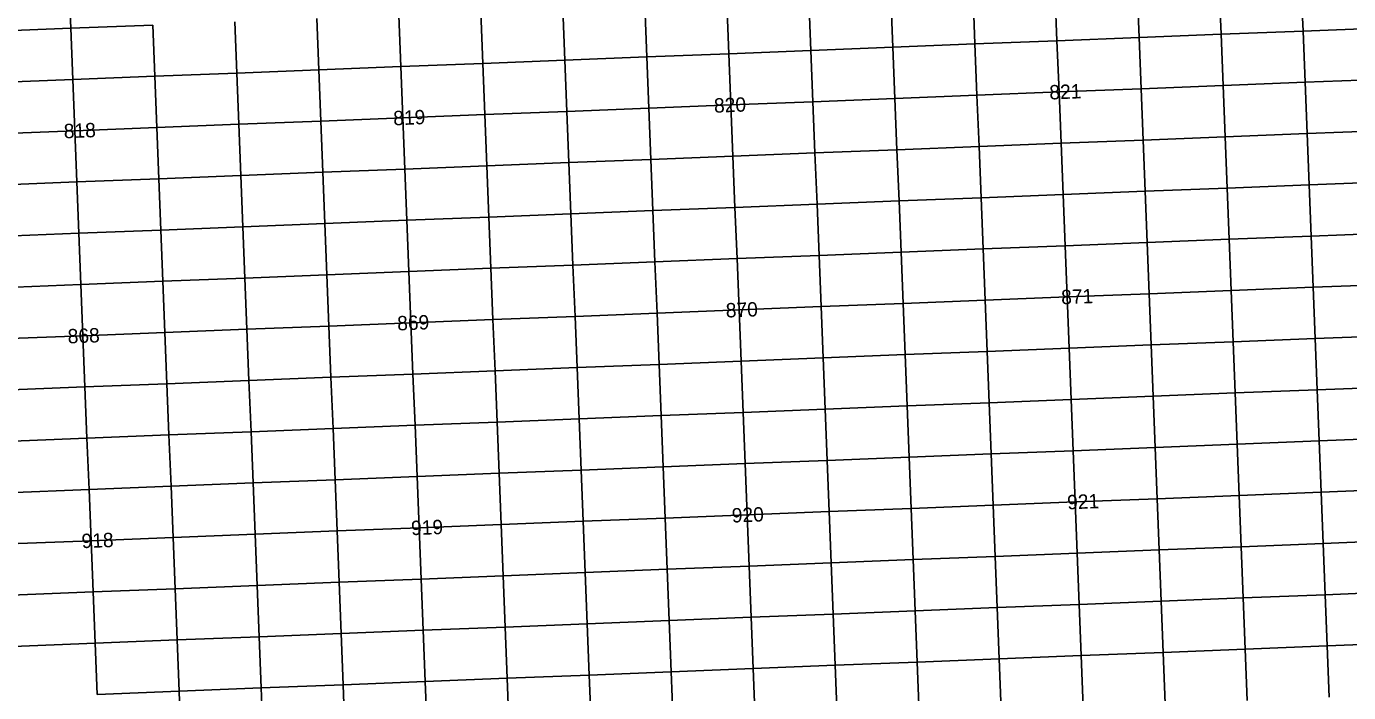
# Model space of a CAD drawing. Extents: x 4542758 to 4575999, y 5384660 to 5413937.
# Drawn here: x 4548255 to 4554697, y 5406662 to 5409909 of the extents above; entities that cross this region are included whole.
import ezdxf

# ---------------------------------------------------------------- set-up
doc = ezdxf.new("R2010")
doc.units = 0
for name, color, linetype in [('eW', 7, 'Continuous'), ('oczyszczalnie', 7, 'Continuous'), ('os - Grabie', 7, 'Continuous'), ('zbiorniki wody', 7, 'Continuous')]:
    doc.layers.add(name, color=color, linetype=linetype)

msp = doc.modelspace()

# ---------------------------------------------------------------- linework, layer by layer
at = {"layer": 'eW'}
for p, q in [((4554075.4, 5409871), (4554065.6, 5410120.7)), ((4552476.9, 5409808), (4552467.1, 5410057.8)), ((4550878.4, 5409745), (4550868.6, 5409994.8)), ((4548470.9, 5409900.3), (4548870.5, 5409916.1)), ((4549280, 5409682), (4549270.1, 5409931.8)), ((4548071.3, 5409884.6), (4548470.9, 5409900.3)), ((4554085.2, 5409621.2), (4554075.4, 5409871)), ((4552486.8, 5409558.2), (4552476.9, 5409808)), ((4550888.3, 5409495.3), (4550878.4, 5409745)), ((4549289.8, 5409432.3), (4549280, 5409682)), ((4554095.1, 5409371.5), (4554085.2, 5409621.2)), ((4552496.6, 5409308.5), (4552486.8, 5409558.2)), ((4550898.1, 5409245.5), (4550888.3, 5409495.3)), ((4549299.6, 5409182.5), (4549289.8, 5409432.3)), ((4554104.9, 5409121.7), (4554095.1, 5409371.5)), ((4552506.5, 5409058.7), (4552496.6, 5409308.5)), ((4550908, 5408995.7), (4550898.1, 5409245.5)), ((4549309.5, 5408932.8), (4549299.6, 5409182.5)), ((4554104.9, 5409121.7), (4554504.5, 5409137.4)), ((4554504.5, 5409137.4), (4554904.2, 5409153.2)), ((4552506.5, 5409058.7), (4552906.1, 5409074.5)), ((4552906.1, 5409074.5), (4553305.7, 5409090.2)), ((4553305.7, 5409090.2), (4553705.3, 5409106)), ((4553705.3, 5409106), (4554104.9, 5409121.7)), ((4554114.8, 5408871.9), (4554104.9, 5409121.7)), ((4550908, 5408995.7), (4551307.6, 5409011.5)), ((4551307.6, 5409011.5), (4551707.2, 5409027.2)), ((4551707.2, 5409027.2), (4552106.8, 5409043)), ((4552106.8, 5409043), (4552506.5, 5409058.7)), ((4552516.3, 5408809), (4552506.5, 5409058.7)), ((4549309.5, 5408932.8), (4549709.1, 5408948.5)), ((4549709.1, 5408948.5), (4550108.7, 5408964.2)), ((4550108.7, 5408964.2), (4550508.4, 5408980)), ((4550508.4, 5408980), (4550908, 5408995.7)), ((4550917.8, 5408746), (4550908, 5408995.7)), ((4548110.6, 5408885.5), (4548510.2, 5408901.3)), ((4548510.2, 5408901.3), (4548909.9, 5408917)), ((4548909.9, 5408917), (4549309.5, 5408932.8)), ((4549319.3, 5408683), (4549309.5, 5408932.8)), ((4554124.6, 5408622.2), (4554114.8, 5408871.9)), ((4552526.1, 5408559.2), (4552516.3, 5408809)), ((4550927.7, 5408496.2), (4550917.8, 5408746)), ((4549329.2, 5408433.2), (4549319.3, 5408683)), ((4554134.5, 5408372.4), (4554124.6, 5408622.2)), ((4552536, 5408309.4), (4552526.1, 5408559.2)), ((4550937.5, 5408246.5), (4550927.7, 5408496.2)), ((4549339, 5408183.5), (4549329.2, 5408433.2)), ((4554144.3, 5408122.6), (4554134.5, 5408372.4)), ((4552545.8, 5408059.7), (4552536, 5408309.4)), ((4550947.3, 5407996.7), (4550937.5, 5408246.5)), ((4549348.9, 5407933.7), (4549339, 5408183.5)), ((4553345, 5408091.2), (4553744.7, 5408106.9)), ((4553744.7, 5408106.9), (4554144.3, 5408122.6)), ((4554144.3, 5408122.6), (4554543.9, 5408138.4)), ((4554154.1, 5407872.9), (4554144.3, 5408122.6)), ((4554543.9, 5408138.4), (4554943.5, 5408154.1)), ((4551746.6, 5408028.2), (4552146.2, 5408043.9)), ((4552146.2, 5408043.9), (4552545.8, 5408059.7)), ((4552545.8, 5408059.7), (4552945.4, 5408075.4)), ((4552555.7, 5407809.9), (4552545.8, 5408059.7)), ((4552945.4, 5408075.4), (4553345, 5408091.2)), ((4550148.1, 5407965.2), (4550547.7, 5407980.9)), ((4550547.7, 5407980.9), (4550947.3, 5407996.7)), ((4550947.3, 5407996.7), (4551347, 5408012.4)), ((4550957.2, 5407746.9), (4550947.3, 5407996.7)), ((4551347, 5408012.4), (4551746.6, 5408028.2)), ((4548549.6, 5407902.2), (4548949.2, 5407918)), ((4548949.2, 5407918), (4549348.9, 5407933.7)), ((4549348.9, 5407933.7), (4549748.5, 5407949.5)), ((4549358.7, 5407684), (4549348.9, 5407933.7)), ((4549748.5, 5407949.5), (4550148.1, 5407965.2)), ((4548150, 5407886.5), (4548549.6, 5407902.2)), ((4554164, 5407623.1), (4554154.1, 5407872.9)), ((4552565.5, 5407560.1), (4552555.7, 5407809.9)), ((4550967, 5407497.2), (4550957.2, 5407746.9)), ((4549368.5, 5407434.2), (4549358.7, 5407684)), ((4554173.8, 5407373.4), (4554164, 5407623.1)), ((4552575.3, 5407310.4), (4552565.5, 5407560.1)), ((4550976.9, 5407247.4), (4550967, 5407497.2)), ((4549378.4, 5407184.4), (4549368.5, 5407434.2)), ((4554183.7, 5407123.6), (4554173.8, 5407373.4)), ((4552585.2, 5407060.6), (4552575.3, 5407310.4)), ((4550986.7, 5406997.6), (4550976.9, 5407247.4)), ((4549388.2, 5406934.7), (4549378.4, 5407184.4)), ((4554183.7, 5407123.6), (4554583.3, 5407139.3)), ((4554583.3, 5407139.3), (4554982.9, 5407155.1)), ((4552585.2, 5407060.6), (4552984.8, 5407076.4)), ((4552984.8, 5407076.4), (4553384.4, 5407092.1)), ((4553384.4, 5407092.1), (4553784, 5407107.9)), ((4553784, 5407107.9), (4554183.7, 5407123.6)), ((4554193.5, 5406873.8), (4554183.7, 5407123.6)), ((4550986.7, 5406997.6), (4551386.3, 5407013.4)), ((4551386.3, 5407013.4), (4551785.9, 5407029.1)), ((4551785.9, 5407029.1), (4552185.5, 5407044.9)), ((4552185.5, 5407044.9), (4552585.2, 5407060.6)), ((4552595, 5406810.9), (4552585.2, 5407060.6)), ((4549388.2, 5406934.7), (4549787.8, 5406950.4)), ((4549787.8, 5406950.4), (4550187.5, 5406966.2)), ((4550187.5, 5406966.2), (4550587.1, 5406981.9)), ((4550587.1, 5406981.9), (4550986.7, 5406997.6)), ((4550996.5, 5406747.9), (4550986.7, 5406997.6)), ((4548189.4, 5406887.4), (4548589, 5406903.2)), ((4548589, 5406903.2), (4548988.6, 5406918.9)), ((4548988.6, 5406918.9), (4549388.2, 5406934.7)), ((4549398, 5406684.9), (4549388.2, 5406934.7)), ((4554203.3, 5406624.1), (4554193.5, 5406873.8)), ((4552604.9, 5406561.1), (4552595, 5406810.9)), ((4551006.4, 5406498.1), (4550996.5, 5406747.9)), ((4549407.9, 5406435.1), (4549398, 5406684.9))]:
    msp.add_line(p, q, dxfattribs=at)
at = {"layer": 'oczyszczalnie'}
for p, q in [((4553675.8, 5409855.2), (4553665.9, 5410105)), ((4554475, 5409886.7), (4554465.2, 5410136.5)), ((4552077.3, 5409792.3), (4552067.5, 5410042)), ((4552876.5, 5409823.8), (4552866.7, 5410073.5)), ((4550478.8, 5409729.3), (4550469, 5409979)), ((4551278.1, 5409760.8), (4551268.2, 5410010.5)), ((4548880.3, 5409666.3), (4548870.5, 5409916.1)), ((4549679.6, 5409697.8), (4549669.7, 5409947.5)), ((4553276.2, 5409839.5), (4553675.8, 5409855.2)), ((4553675.8, 5409855.2), (4554075.4, 5409871)), ((4553685.6, 5409605.5), (4553675.8, 5409855.2)), ((4554075.4, 5409871), (4554475, 5409886.7)), ((4554475, 5409886.7), (4554874.6, 5409902.5)), ((4554484.9, 5409637), (4554475, 5409886.7)), ((4551677.7, 5409776.5), (4552077.3, 5409792.3)), ((4552077.3, 5409792.3), (4552476.9, 5409808)), ((4552087.1, 5409542.5), (4552077.3, 5409792.3)), ((4552476.9, 5409808), (4552876.5, 5409823.8)), ((4552876.5, 5409823.8), (4553276.2, 5409839.5)), ((4552886.4, 5409574), (4552876.5, 5409823.8)), ((4550079.2, 5409713.5), (4550478.8, 5409729.3)), ((4550478.8, 5409729.3), (4550878.4, 5409745)), ((4550488.7, 5409479.5), (4550478.8, 5409729.3)), ((4550878.4, 5409745), (4551278.1, 5409760.8)), ((4551278.1, 5409760.8), (4551677.7, 5409776.5)), ((4551287.9, 5409511), (4551278.1, 5409760.8)), ((4548480.7, 5409650.6), (4548880.3, 5409666.3)), ((4548880.3, 5409666.3), (4549280, 5409682)), ((4548890.2, 5409416.5), (4548880.3, 5409666.3)), ((4549280, 5409682), (4549679.6, 5409697.8)), ((4549679.6, 5409697.8), (4550079.2, 5409713.5)), ((4549689.4, 5409448), (4549679.6, 5409697.8)), ((4548081.1, 5409634.8), (4548480.7, 5409650.6)), ((4553695.5, 5409355.7), (4553685.6, 5409605.5)), ((4554494.7, 5409387.2), (4554484.9, 5409637)), ((4552097, 5409292.7), (4552087.1, 5409542.5)), ((4552896.2, 5409324.2), (4552886.4, 5409574)), ((4550498.5, 5409229.8), (4550488.7, 5409479.5)), ((4551297.7, 5409261.2), (4551287.9, 5409511)), ((4548900, 5409166.8), (4548890.2, 5409416.5)), ((4549699.3, 5409198.3), (4549689.4, 5409448)), ((4554494.7, 5409387.2), (4554894.3, 5409402.9)), ((4552896.2, 5409324.2), (4553295.8, 5409340)), ((4553295.8, 5409340), (4553695.5, 5409355.7)), ((4553695.5, 5409355.7), (4554095.1, 5409371.5)), ((4553705.3, 5409106), (4553695.5, 5409355.7)), ((4554095.1, 5409371.5), (4554494.7, 5409387.2)), ((4554504.5, 5409137.4), (4554494.7, 5409387.2)), ((4551297.7, 5409261.2), (4551697.4, 5409277)), ((4551697.4, 5409277), (4552097, 5409292.7)), ((4552097, 5409292.7), (4552496.6, 5409308.5)), ((4552106.8, 5409043), (4552097, 5409292.7)), ((4552496.6, 5409308.5), (4552896.2, 5409324.2)), ((4552906.1, 5409074.5), (4552896.2, 5409324.2)), ((4549699.3, 5409198.3), (4550098.9, 5409214)), ((4550098.9, 5409214), (4550498.5, 5409229.8)), ((4550498.5, 5409229.8), (4550898.1, 5409245.5)), ((4550508.4, 5408980), (4550498.5, 5409229.8)), ((4550898.1, 5409245.5), (4551297.7, 5409261.2)), ((4551307.6, 5409011.5), (4551297.7, 5409261.2)), ((4548100.8, 5409135.3), (4548500.4, 5409151)), ((4548500.4, 5409151), (4548900, 5409166.8)), ((4548900, 5409166.8), (4549299.6, 5409182.5)), ((4548909.9, 5408917), (4548900, 5409166.8)), ((4549299.6, 5409182.5), (4549699.3, 5409198.3)), ((4549709.1, 5408948.5), (4549699.3, 5409198.3)), ((4554514.4, 5408887.7), (4554504.5, 5409137.4)), ((4552915.9, 5408824.7), (4552906.1, 5409074.5)), ((4553715.2, 5408856.2), (4553705.3, 5409106)), ((4551317.4, 5408761.7), (4551307.6, 5409011.5)), ((4552116.7, 5408793.2), (4552106.8, 5409043)), ((4549719, 5408698.7), (4549709.1, 5408948.5)), ((4550518.2, 5408730.2), (4550508.4, 5408980)), ((4548919.7, 5408667.2), (4548909.9, 5408917)), ((4554114.8, 5408871.9), (4554514.4, 5408887.7)), ((4554514.4, 5408887.7), (4554914, 5408903.4)), ((4554524.2, 5408637.9), (4554514.4, 5408887.7)), ((4552516.3, 5408809), (4552915.9, 5408824.7)), ((4552915.9, 5408824.7), (4553315.5, 5408840.4)), ((4552925.8, 5408574.9), (4552915.9, 5408824.7)), ((4553315.5, 5408840.4), (4553715.2, 5408856.2)), ((4553715.2, 5408856.2), (4554114.8, 5408871.9)), ((4553725, 5408606.4), (4553715.2, 5408856.2)), ((4550917.8, 5408746), (4551317.4, 5408761.7)), ((4551317.4, 5408761.7), (4551717, 5408777.5)), ((4551327.3, 5408512), (4551317.4, 5408761.7)), ((4551717, 5408777.5), (4552116.7, 5408793.2)), ((4552116.7, 5408793.2), (4552516.3, 5408809)), ((4552126.5, 5408543.5), (4552116.7, 5408793.2)), ((4549319.3, 5408683), (4549719, 5408698.7)), ((4549719, 5408698.7), (4550118.6, 5408714.5)), ((4549728.8, 5408449), (4549719, 5408698.7)), ((4550118.6, 5408714.5), (4550518.2, 5408730.2)), ((4550518.2, 5408730.2), (4550917.8, 5408746)), ((4550528, 5408480.5), (4550518.2, 5408730.2)), ((4548120.5, 5408635.8), (4548520.1, 5408651.5)), ((4548520.1, 5408651.5), (4548919.7, 5408667.2)), ((4548919.7, 5408667.2), (4549319.3, 5408683)), ((4548929.5, 5408417.5), (4548919.7, 5408667.2)), ((4554534.1, 5408388.2), (4554524.2, 5408637.9)), ((4552935.6, 5408325.2), (4552925.8, 5408574.9)), ((4553734.8, 5408356.7), (4553725, 5408606.4)), ((4551337.1, 5408262.2), (4551327.3, 5408512)), ((4552136.4, 5408293.7), (4552126.5, 5408543.5)), ((4549738.6, 5408199.2), (4549728.8, 5408449)), ((4550537.9, 5408230.7), (4550528, 5408480.5)), ((4548939.4, 5408167.7), (4548929.5, 5408417.5)), ((4553734.8, 5408356.7), (4554134.5, 5408372.4)), ((4554134.5, 5408372.4), (4554534.1, 5408388.2)), ((4554534.1, 5408388.2), (4554933.7, 5408403.9)), ((4554543.9, 5408138.4), (4554534.1, 5408388.2)), ((4552136.4, 5408293.7), (4552536, 5408309.4)), ((4552536, 5408309.4), (4552935.6, 5408325.2)), ((4552935.6, 5408325.2), (4553335.2, 5408340.9)), ((4552945.4, 5408075.4), (4552935.6, 5408325.2)), ((4553335.2, 5408340.9), (4553734.8, 5408356.7)), ((4553744.7, 5408106.9), (4553734.8, 5408356.7)), ((4550537.9, 5408230.7), (4550937.5, 5408246.5)), ((4550937.5, 5408246.5), (4551337.1, 5408262.2)), ((4551337.1, 5408262.2), (4551736.7, 5408277.9)), ((4551347, 5408012.4), (4551337.1, 5408262.2)), ((4551736.7, 5408277.9), (4552136.4, 5408293.7)), ((4552146.2, 5408043.9), (4552136.4, 5408293.7)), ((4548939.4, 5408167.7), (4549339, 5408183.5)), ((4549339, 5408183.5), (4549738.6, 5408199.2)), ((4549738.6, 5408199.2), (4550138.2, 5408215)), ((4549748.5, 5407949.5), (4549738.6, 5408199.2)), ((4550138.2, 5408215), (4550537.9, 5408230.7)), ((4550547.7, 5407980.9), (4550537.9, 5408230.7)), ((4548140.2, 5408136.2), (4548539.8, 5408152)), ((4548539.8, 5408152), (4548939.4, 5408167.7)), ((4548949.2, 5407918), (4548939.4, 5408167.7)), ((4553754.5, 5407857.1), (4553744.7, 5408106.9)), ((4554553.8, 5407888.6), (4554543.9, 5408138.4)), ((4552156, 5407794.2), (4552146.2, 5408043.9)), ((4552955.3, 5407825.7), (4552945.4, 5408075.4)), ((4550557.5, 5407731.2), (4550547.7, 5407980.9)), ((4551356.8, 5407762.7), (4551347, 5408012.4)), ((4548959.1, 5407668.2), (4548949.2, 5407918)), ((4549758.3, 5407699.7), (4549748.5, 5407949.5)), ((4553354.9, 5407841.4), (4553754.5, 5407857.1)), ((4553754.5, 5407857.1), (4554154.1, 5407872.9)), ((4553764.4, 5407607.4), (4553754.5, 5407857.1)), ((4554154.1, 5407872.9), (4554553.8, 5407888.6)), ((4554553.8, 5407888.6), (4554953.4, 5407904.4)), ((4554563.6, 5407638.9), (4554553.8, 5407888.6)), ((4551756.4, 5407778.4), (4552156, 5407794.2)), ((4552156, 5407794.2), (4552555.7, 5407809.9)), ((4552165.9, 5407544.4), (4552156, 5407794.2)), ((4552555.7, 5407809.9), (4552955.3, 5407825.7)), ((4552955.3, 5407825.7), (4553354.9, 5407841.4)), ((4552965.1, 5407575.9), (4552955.3, 5407825.7)), ((4550157.9, 5407715.4), (4550557.5, 5407731.2)), ((4550557.5, 5407731.2), (4550957.2, 5407746.9)), ((4550567.4, 5407481.4), (4550557.5, 5407731.2)), ((4550957.2, 5407746.9), (4551356.8, 5407762.7)), ((4551356.8, 5407762.7), (4551756.4, 5407778.4)), ((4551366.6, 5407512.9), (4551356.8, 5407762.7)), ((4548559.5, 5407652.5), (4548959.1, 5407668.2)), ((4548959.1, 5407668.2), (4549358.7, 5407684)), ((4548968.9, 5407418.4), (4548959.1, 5407668.2)), ((4549358.7, 5407684), (4549758.3, 5407699.7)), ((4549758.3, 5407699.7), (4550157.9, 5407715.4)), ((4549768.2, 5407449.9), (4549758.3, 5407699.7)), ((4548159.8, 5407636.7), (4548559.5, 5407652.5)), ((4553774.2, 5407357.6), (4553764.4, 5407607.4)), ((4554573.4, 5407389.1), (4554563.6, 5407638.9)), ((4552175.7, 5407294.6), (4552165.9, 5407544.4)), ((4552975, 5407326.1), (4552965.1, 5407575.9)), ((4550577.2, 5407231.7), (4550567.4, 5407481.4)), ((4551376.5, 5407263.2), (4551366.6, 5407512.9)), ((4548978.8, 5407168.7), (4548968.9, 5407418.4)), ((4549778, 5407200.2), (4549768.2, 5407449.9)), ((4554573.4, 5407389.1), (4554973, 5407404.9)), ((4552975, 5407326.1), (4553374.6, 5407341.9)), ((4553374.6, 5407341.9), (4553774.2, 5407357.6)), ((4553774.2, 5407357.6), (4554173.8, 5407373.4)), ((4553784, 5407107.9), (4553774.2, 5407357.6)), ((4554173.8, 5407373.4), (4554573.4, 5407389.1)), ((4554583.3, 5407139.3), (4554573.4, 5407389.1)), ((4551376.5, 5407263.2), (4551776.1, 5407278.9)), ((4551776.1, 5407278.9), (4552175.7, 5407294.6)), ((4552175.7, 5407294.6), (4552575.3, 5407310.4)), ((4552185.5, 5407044.9), (4552175.7, 5407294.6)), ((4552575.3, 5407310.4), (4552975, 5407326.1)), ((4552984.8, 5407076.4), (4552975, 5407326.1)), ((4549778, 5407200.2), (4550177.6, 5407215.9)), ((4550177.6, 5407215.9), (4550577.2, 5407231.7)), ((4550577.2, 5407231.7), (4550976.9, 5407247.4)), ((4550587.1, 5406981.9), (4550577.2, 5407231.7)), ((4550976.9, 5407247.4), (4551376.5, 5407263.2)), ((4551386.3, 5407013.4), (4551376.5, 5407263.2)), ((4548179.5, 5407137.2), (4548579.1, 5407152.9)), ((4548579.1, 5407152.9), (4548978.8, 5407168.7)), ((4548978.8, 5407168.7), (4549378.4, 5407184.4)), ((4548988.6, 5406918.9), (4548978.8, 5407168.7)), ((4549378.4, 5407184.4), (4549778, 5407200.2)), ((4549787.8, 5406950.4), (4549778, 5407200.2)), ((4554593.1, 5406889.6), (4554583.3, 5407139.3)), ((4552994.6, 5406826.6), (4552984.8, 5407076.4)), ((4553793.9, 5406858.1), (4553784, 5407107.9)), ((4551396.2, 5406763.6), (4551386.3, 5407013.4)), ((4552195.4, 5406795.1), (4552185.5, 5407044.9)), ((4549797.7, 5406700.6), (4549787.8, 5406950.4)), ((4550596.9, 5406732.1), (4550587.1, 5406981.9)), ((4548998.4, 5406669.2), (4548988.6, 5406918.9)), ((4554193.5, 5406873.8), (4554593.1, 5406889.6)), ((4554593.1, 5406889.6), (4554992.7, 5406905.3)), ((4554603, 5406639.8), (4554593.1, 5406889.6)), ((4552595, 5406810.9), (4552994.6, 5406826.6)), ((4552994.6, 5406826.6), (4553394.2, 5406842.3)), ((4553004.5, 5406576.8), (4552994.6, 5406826.6)), ((4553394.2, 5406842.3), (4553793.9, 5406858.1)), ((4553793.9, 5406858.1), (4554193.5, 5406873.8)), ((4553803.7, 5406608.3), (4553793.9, 5406858.1)), ((4550996.5, 5406747.9), (4551396.2, 5406763.6)), ((4551396.2, 5406763.6), (4551795.8, 5406779.4)), ((4551406, 5406513.9), (4551396.2, 5406763.6)), ((4551795.8, 5406779.4), (4552195.4, 5406795.1)), ((4552195.4, 5406795.1), (4552595, 5406810.9)), ((4552205.2, 5406545.4), (4552195.4, 5406795.1)), ((4549398, 5406684.9), (4549797.7, 5406700.6)), ((4549797.7, 5406700.6), (4550197.3, 5406716.4)), ((4549807.5, 5406450.9), (4549797.7, 5406700.6)), ((4550197.3, 5406716.4), (4550596.9, 5406732.1)), ((4550596.9, 5406732.1), (4550996.5, 5406747.9)), ((4550606.8, 5406482.4), (4550596.9, 5406732.1)), ((4548598.8, 5406653.4), (4548998.4, 5406669.2)), ((4548998.4, 5406669.2), (4549398, 5406684.9)), ((4549008.3, 5406419.4), (4548998.4, 5406669.2))]:
    msp.add_line(p, q, dxfattribs=at)
at = {"layer": 'zbiorniki wody'}
for p, q in [((4548470.9, 5409900.3), (4548461, 5410150.1)), ((4553276.2, 5409839.5), (4553266.3, 5410089.2)), ((4551677.7, 5409776.5), (4551667.8, 5410026.3)), ((4550079.2, 5409713.5), (4550069.4, 5409963.3)), ((4548480.7, 5409650.6), (4548470.9, 5409900.3)), ((4553286, 5409589.7), (4553276.2, 5409839.5)), ((4551687.5, 5409526.8), (4551677.7, 5409776.5)), ((4550089, 5409463.8), (4550079.2, 5409713.5)), ((4554484.9, 5409637), (4554884.5, 5409652.7)), ((4548490.6, 5409400.8), (4548480.7, 5409650.6)), ((4552886.4, 5409574), (4553286, 5409589.7)), ((4553286, 5409589.7), (4553685.6, 5409605.5)), ((4553295.8, 5409340), (4553286, 5409589.7)), ((4553685.6, 5409605.5), (4554085.2, 5409621.2)), ((4554085.2, 5409621.2), (4554484.9, 5409637)), ((4551287.9, 5409511), (4551687.5, 5409526.8)), ((4551687.5, 5409526.8), (4552087.1, 5409542.5)), ((4551697.4, 5409277), (4551687.5, 5409526.8)), ((4552087.1, 5409542.5), (4552486.8, 5409558.2)), ((4552486.8, 5409558.2), (4552886.4, 5409574)), ((4549689.4, 5409448), (4550089, 5409463.8)), ((4550089, 5409463.8), (4550488.7, 5409479.5)), ((4550098.9, 5409214), (4550089, 5409463.8)), ((4550488.7, 5409479.5), (4550888.3, 5409495.3)), ((4550888.3, 5409495.3), (4551287.9, 5409511)), ((4548090.9, 5409385), (4548490.6, 5409400.8)), ((4548490.6, 5409400.8), (4548890.2, 5409416.5)), ((4548500.4, 5409151), (4548490.6, 5409400.8)), ((4548890.2, 5409416.5), (4549289.8, 5409432.3)), ((4549289.8, 5409432.3), (4549689.4, 5409448)), ((4553305.7, 5409090.2), (4553295.8, 5409340)), ((4551707.2, 5409027.2), (4551697.4, 5409277)), ((4550108.7, 5408964.2), (4550098.9, 5409214)), ((4548510.2, 5408901.3), (4548500.4, 5409151)), ((4553315.5, 5408840.4), (4553305.7, 5409090.2)), ((4551717, 5408777.5), (4551707.2, 5409027.2)), ((4550118.6, 5408714.5), (4550108.7, 5408964.2)), ((4548520.1, 5408651.5), (4548510.2, 5408901.3)), ((4553325.4, 5408590.7), (4553315.5, 5408840.4)), ((4551726.9, 5408527.7), (4551717, 5408777.5)), ((4550128.4, 5408464.7), (4550118.6, 5408714.5)), ((4548529.9, 5408401.8), (4548520.1, 5408651.5)), ((4553725, 5408606.4), (4554124.6, 5408622.2)), ((4554124.6, 5408622.2), (4554524.2, 5408637.9)), ((4554524.2, 5408637.9), (4554923.9, 5408653.7)), ((4552126.5, 5408543.5), (4552526.1, 5408559.2)), ((4552526.1, 5408559.2), (4552925.8, 5408574.9)), ((4552925.8, 5408574.9), (4553325.4, 5408590.7)), ((4553325.4, 5408590.7), (4553725, 5408606.4)), ((4553335.2, 5408340.9), (4553325.4, 5408590.7)), ((4550528, 5408480.5), (4550927.7, 5408496.2)), ((4550927.7, 5408496.2), (4551327.3, 5408512)), ((4551327.3, 5408512), (4551726.9, 5408527.7)), ((4551726.9, 5408527.7), (4552126.5, 5408543.5)), ((4551736.7, 5408277.9), (4551726.9, 5408527.7)), ((4548929.5, 5408417.5), (4549329.2, 5408433.2)), ((4549329.2, 5408433.2), (4549728.8, 5408449)), ((4549728.8, 5408449), (4550128.4, 5408464.7)), ((4550128.4, 5408464.7), (4550528, 5408480.5)), ((4550138.2, 5408215), (4550128.4, 5408464.7)), ((4548130.3, 5408386), (4548529.9, 5408401.8)), ((4548529.9, 5408401.8), (4548929.5, 5408417.5)), ((4548539.8, 5408152), (4548529.9, 5408401.8)), ((4553345, 5408091.2), (4553335.2, 5408340.9)), ((4551746.6, 5408028.2), (4551736.7, 5408277.9)), ((4550148.1, 5407965.2), (4550138.2, 5408215)), ((4548549.6, 5407902.2), (4548539.8, 5408152)), ((4553354.9, 5407841.4), (4553345, 5408091.2)), ((4551756.4, 5407778.4), (4551746.6, 5408028.2)), ((4550157.9, 5407715.4), (4550148.1, 5407965.2)), ((4548559.5, 5407652.5), (4548549.6, 5407902.2)), ((4553364.7, 5407591.6), (4553354.9, 5407841.4)), ((4551766.2, 5407528.7), (4551756.4, 5407778.4)), ((4550167.8, 5407465.7), (4550157.9, 5407715.4)), ((4554563.6, 5407638.9), (4554963.2, 5407654.6)), ((4548569.3, 5407402.7), (4548559.5, 5407652.5)), ((4552965.1, 5407575.9), (4553364.7, 5407591.6)), ((4553364.7, 5407591.6), (4553764.4, 5407607.4)), ((4553374.6, 5407341.9), (4553364.7, 5407591.6)), ((4553764.4, 5407607.4), (4554164, 5407623.1)), ((4554164, 5407623.1), (4554563.6, 5407638.9)), ((4551366.6, 5407512.9), (4551766.2, 5407528.7)), ((4551766.2, 5407528.7), (4552165.9, 5407544.4)), ((4551776.1, 5407278.9), (4551766.2, 5407528.7)), ((4552165.9, 5407544.4), (4552565.5, 5407560.1)), ((4552565.5, 5407560.1), (4552965.1, 5407575.9)), ((4549768.2, 5407449.9), (4550167.8, 5407465.7)), ((4550167.8, 5407465.7), (4550567.4, 5407481.4)), ((4550177.6, 5407215.9), (4550167.8, 5407465.7)), ((4550567.4, 5407481.4), (4550967, 5407497.2)), ((4550967, 5407497.2), (4551366.6, 5407512.9)), ((4548169.7, 5407387), (4548569.3, 5407402.7)), ((4548569.3, 5407402.7), (4548968.9, 5407418.4)), ((4548579.1, 5407152.9), (4548569.3, 5407402.7)), ((4548968.9, 5407418.4), (4549368.5, 5407434.2)), ((4549368.5, 5407434.2), (4549768.2, 5407449.9)), ((4553384.4, 5407092.1), (4553374.6, 5407341.9)), ((4551785.9, 5407029.1), (4551776.1, 5407278.9)), ((4550187.5, 5406966.2), (4550177.6, 5407215.9)), ((4548589, 5406903.2), (4548579.1, 5407152.9)), ((4553394.2, 5406842.3), (4553384.4, 5407092.1)), ((4551795.8, 5406779.4), (4551785.9, 5407029.1)), ((4550197.3, 5406716.4), (4550187.5, 5406966.2)), ((4548598.8, 5406653.4), (4548589, 5406903.2)), ((4553404.1, 5406592.6), (4553394.2, 5406842.3)), ((4551805.6, 5406529.6), (4551795.8, 5406779.4)), ((4550207.1, 5406466.6), (4550197.3, 5406716.4))]:
    msp.add_line(p, q, dxfattribs=at)

# ---------------------------------------------------------------- texts
at = {"layer": 'os - Grabie'}
for s, p in [('821', (4553240.4, 5409552.9)), ('820', (4551606.2, 5409488.5)), ('819', (4550043.4, 5409427)), ('818', (4548437.9, 5409363.7)), ('871', (4553297.8, 5408554.6)), ('870', (4551663.6, 5408490.2)), ('869', (4550062.5, 5408427.1)), ('868', (4548456.9, 5408363.8)), ('921', (4553327, 5407555.1)), ('920', (4551692.8, 5407490.7)), ('919', (4550130, 5407429.2)), ('918', (4548524.5, 5407365.9))]:
    msp.add_text(s, height=70, rotation=2.25621, dxfattribs=at).set_placement(p)

doc.saveas('drawing.dxf')
